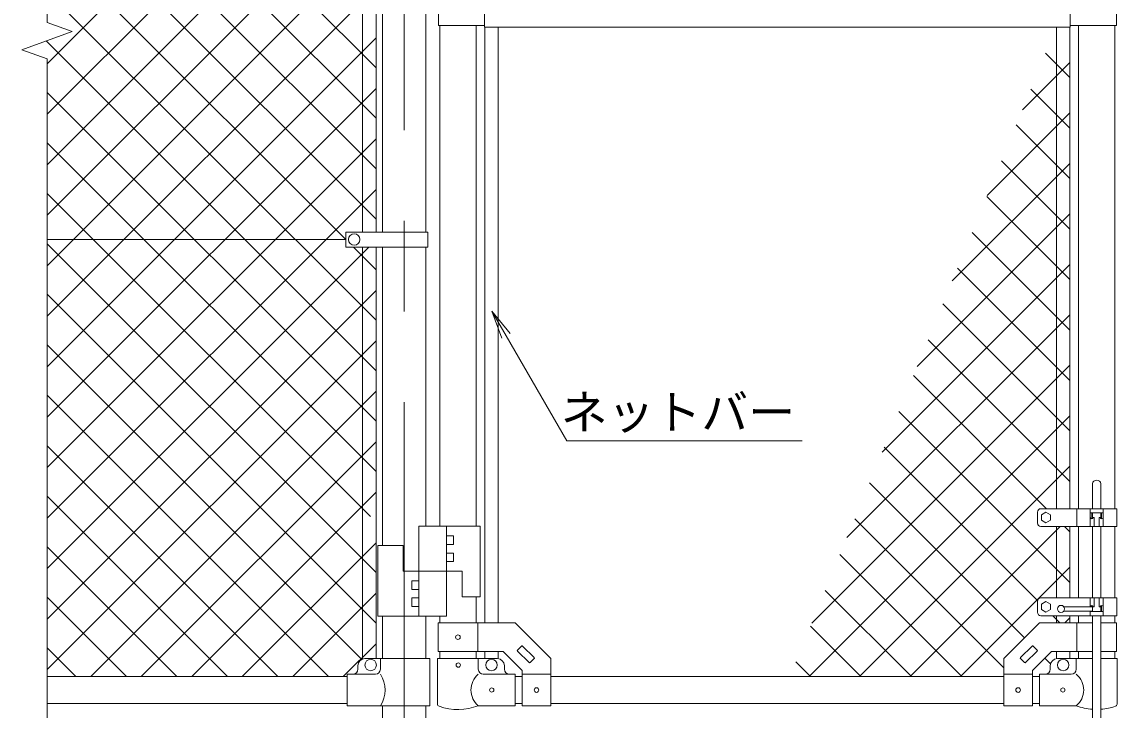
# Model space of a CAD drawing. Units: millimetres, scale not verified. Extents: x -4200 to 4200, y -2970 to 2970.
# Drawn here: x -51 to 1482, y -880 to 84 of the extents above; entities that cross this region are included whole.
import ezdxf
from ezdxf.enums import TextEntityAlignment as Align

# ---------------------------------------------------------------- set-up
doc = ezdxf.new("R2010")
doc.units = ezdxf.units.MM
doc.header["$LTSCALE"] = 20
doc.linetypes.add('USER1', pattern=[50.8, 31.75, -6.35, 6.35, -6.35])
for name, color, linetype, lineweight in [('0-0_D-STR-TXT', 7, 'Continuous', 9), ('0-4_D-BMK', 2, 'USER1', 13), ('0-5_D-STR1', 1, 'Continuous', 18), ('0-8_D-STR3', 3, 'Continuous', 13), ('0-9_D-STR-DIM', 7, 'Continuous', 9), ('0-B_D-STR2', 7, 'Continuous', 9)]:
    doc.layers.add(name, color=color, linetype=linetype, lineweight=lineweight)
doc.styles.add('ＭＳ ゴシック', font='')
doc.styles.get('ＭＳ ゴシック').set_extended_font_data('MS Gothic')

# ---------------------------------------------------------------- blocks, each defined once
blk = doc.blocks.new('MLeader7')
at = {"layer": '0-0_D-STR-TXT'}
blk.add_line((621.04, -358.51), (606.82, -320.54), dxfattribs=at)
for points in [[(632.59, -351.85), (606.82, -320.54), (626.82, -355.18)], [(626.82, -355.18), (711.76, -502.31), (1033.87, -502.31), (1041.07, -502.31)]]:
    blk.add_lwpolyline(points, dxfattribs=at)

msp = doc.modelspace()

# ---------------------------------------------------------------- linework, layer by layer
at = {"layer": '0-4_D-BMK'}
msp.add_line((484.22, 1583.71), (484.22, -1300.44), dxfattribs=at)
at = {"layer": '0-5_D-STR1'}
for p, q in [((453.97, 419.06), (453.97, -209.94)), ((514.47, 419.06), (514.47, -209.94)), ((533.97, 79.56), (533.97, -622.04)), ((584.77, 79.56), (584.77, -622.04)), ((1428.17, 79.56), (1428.17, -597.44)), ((1478.97, 79.56), (1478.97, -597.44)), ((453.97, -230.94), (453.97, -649.04)), ((514.47, -230.94), (514.47, -622.04)), ((1428.17, -622.44), (1428.17, -722.44)), ((1478.97, -622.44), (1478.97, -722.44)), ((584.77, -721.04), (584.77, -757.44)), ((453.97, -748.04), (453.97, -807.44)), ((514.47, -748.04), (514.47, -807.44)), ((533.97, -748.04), (533.97, -757.44)), ((1428.17, -747.44), (1428.17, -757.44)), ((1478.97, -747.44), (1478.97, -757.44)), ((533.97, -797.44), (533.97, -807.44)), ((584.77, -797.44), (584.77, -807.44)), ((1428.17, -797.44), (1428.17, -807.44)), ((1478.97, -797.44), (1478.97, -807.44)), ((404.22, -832.44), (-15.78, -832.44)), ((649.37, -832.44), (639.37, -832.44)), ((1323.57, -832.44), (689.37, -832.44)), ((1373.57, -832.44), (1363.57, -832.44)), ((404.22, -870.44), (-15.78, -870.44)), ((453.97, -873.44), (453.97, -1270.44)), ((514.47, -873.44), (514.47, -1270.44)), ((649.37, -870.44), (639.37, -870.44)), ((1323.57, -870.44), (689.37, -870.44)), ((1373.57, -870.44), (1363.57, -870.44))]:
    msp.add_line(p, q, dxfattribs=at)
at = {"layer": '0-8_D-STR3'}
for p, q in [((425.72, 419.06), (425.72, -209.94)), ((444.72, 419.06), (444.72, -209.94)), ((532.37, 129.56), (532.37, 79.56)), ((596.47, 132.06), (596.47, 77.06)), ((1416.47, 98.06), (1416.47, 77.06)), ((1481.07, 98.06), (1481.07, 79.56)), ((596.47, 79.56), (532.37, 79.56)), ((1416.47, 77.06), (596.47, 77.06)), ((596.87, 77.06), (596.87, -757.44)), ((615.87, 77.06), (615.87, -757.44)), ((1397.07, 77.06), (1397.07, -597.44)), ((1416.07, 77.06), (1416.07, -597.44)), ((1416.47, 79.56), (1481.07, 79.56)), ((402.22, -230.94), (402.22, -209.94)), ((402.22, -209.94), (517.02, -209.94)), ((517.02, -230.94), (517.02, -209.94)), ((402.22, -220.44), (-15.78, -220.44)), ((402.22, -230.94), (517.02, -230.94)), ((425.72, -230.94), (425.72, -808.07)), ((444.72, -230.94), (444.72, -807.44)), ((1447.57, -562.44), (1447.57, -597.44)), ((1459.57, -562.44), (1459.57, -597.44)), ((1481.57, -597.44), (1375.57, -597.44)), ((1425.56, -597.44), (1425.56, -622.44)), ((1444.56, -597.44), (1444.56, -622.44)), ((1462.57, -597.44), (1462.57, -622.44)), ((1481.57, -597.44), (1481.57, -622.44)), ((1370.57, -602.44), (1370.57, -617.44)), ((1382.57, -602.38), (1389.06, -606.14)), ((1389.06, -606.14), (1389.06, -613.64)), ((1462.57, -603.44), (1444.56, -603.44)), ((1446.86, -603.44), (1446.86, -611.76)), ((1447.57, -603.44), (1447.57, -611.51)), ((1448.57, -609.94), (1449.57, -609.94)), ((1450.07, -610.44), (1450.07, -622.44)), ((1457.07, -610.44), (1457.07, -622.44)), ((1457.57, -609.94), (1458.57, -609.94)), ((1459.57, -603.44), (1459.57, -611.51)), ((1460.27, -603.44), (1460.27, -609.94)), ((1460.27, -603.44), (1460.27, -611.76)), ((504.47, -622.04), (590.47, -622.04)), ((504.47, -622.04), (504.47, -748.04)), ((543.47, -622.04), (543.47, -748.04)), ((590.47, -622.04), (590.47, -721.04)), ((1481.57, -622.44), (1375.57, -622.44)), ((1397.07, -622.44), (1397.07, -722.44)), ((1416.07, -622.44), (1416.07, -722.44)), ((1447.57, -622.44), (1447.57, -722.44)), ((1459.57, -622.44), (1459.57, -722.44)), ((543.47, -635.54), (552.97, -635.54)), ((552.97, -635.54), (552.97, -647.54)), ((447.47, -649.04), (482.47, -649.04)), ((447.47, -649.04), (447.47, -748.04)), ((482.47, -649.04), (482.47, -685.04)), ((543.47, -647.54), (552.97, -647.54)), ((543.47, -659.54), (552.97, -659.54)), ((543.47, -671.54), (552.97, -671.54)), ((552.97, -659.54), (552.97, -671.54)), ((482.47, -685.04), (565.47, -685.04)), ((565.47, -685.04), (565.47, -721.04)), ((494.97, -710.54), (494.97, -698.54)), ((504.47, -698.54), (494.97, -698.54)), ((504.47, -710.54), (494.97, -710.54)), ((494.97, -734.54), (494.97, -722.54)), ((504.47, -722.54), (494.97, -722.54)), ((504.47, -734.54), (494.97, -734.54)), ((565.47, -721.04), (590.47, -721.04)), ((1370.57, -742.44), (1370.57, -727.44)), ((1481.57, -722.44), (1375.57, -722.44)), ((1382.57, -727.49), (1376.07, -731.24)), ((1376.07, -731.24), (1376.07, -738.75)), ((1389.06, -731.24), (1382.57, -727.49)), ((1447.57, -734.87), (1407.56, -734.87)), ((1444.56, -734.87), (1444.56, -722.44)), ((1446.86, -734.87), (1446.86, -733.13)), ((1447.57, -741.44), (1447.57, -733.37)), ((1447.57, -733.37), (1447.57, -736.51)), ((1448.57, -734.94), (1449.57, -734.94)), ((1450.07, -734.44), (1450.07, -722.44)), ((1457.07, -734.44), (1457.07, -722.44)), ((1457.57, -734.94), (1458.57, -734.94)), ((1459.57, -741.44), (1459.57, -733.37)), ((1459.57, -733.37), (1459.57, -736.51)), ((1460.27, -741.44), (1460.27, -733.13)), ((1460.27, -741.44), (1460.27, -734.94)), ((1462.57, -747.44), (1462.57, -722.44)), ((1481.57, -722.44), (1481.57, -747.44)), ((447.47, -748.04), (543.47, -748.04)), ((1481.57, -747.44), (1375.57, -747.44)), ((1376.07, -738.75), (1382.57, -742.5)), ((1397.07, -747.44), (1397.07, -757.44)), ((1447.57, -740.87), (1407.57, -740.87)), ((1416.07, -747.44), (1416.07, -757.44)), ((1444.56, -747.44), (1444.56, -740.87)), ((1462.57, -741.44), (1444.56, -741.44)), ((1446.86, -741.44), (1446.86, -740.87)), ((1447.57, -747.44), (1447.57, -950.44)), ((1459.57, -747.44), (1459.57, -950.44)), ((531.67, -797.44), (531.67, -757.44)), ((587.07, -797.44), (587.07, -757.44)), ((1425.87, -797.44), (1425.87, -757.44)), ((1481.27, -757.44), (1459.57, -757.44)), ((1481.27, -797.44), (1481.27, -757.44)), ((642.7, -795.43), (648.35, -789.78)), ((642.7, -796.85), (658.96, -813.11)), ((649.77, -789.78), (666.03, -806.04)), ((1363.16, -789.78), (1346.9, -806.04)), ((1370.23, -796.85), (1353.97, -813.11)), ((1370.23, -795.43), (1364.58, -789.78)), ((519.92, -807.44), (429.22, -807.44)), ((450.82, -807.44), (450.82, -822.44)), ((519.92, -807.44), (519.92, -873.44)), ((530.82, -807.44), (587.92, -807.44)), ((530.82, -807.44), (530.82, -871.13)), ((531.67, -797.44), (622.8, -797.44)), ((587.92, -807.44), (587.92, -822.44)), ((587.92, -807.44), (614.37, -807.44)), ((596.87, -797.44), (596.87, -807.44)), ((615.87, -797.44), (615.87, -807.56)), ((622.8, -797.44), (649.37, -824.01)), ((660.38, -813.11), (666.03, -807.45)), ((689.37, -873.69), (689.37, -807.44)), ((1323.57, -873.69), (1323.57, -807.44)), ((1352.55, -813.11), (1346.9, -807.45)), ((1390.13, -797.44), (1363.57, -824.01)), ((1447.57, -797.44), (1390.13, -797.44)), ((1397.07, -797.44), (1397.07, -807.56)), ((1425.02, -807.44), (1398.57, -807.44)), ((1416.07, -797.44), (1416.07, -807.44)), ((1447.57, -807.44), (1425.02, -807.44)), ((1425.02, -807.44), (1425.02, -822.44)), ((1481.27, -797.44), (1459.57, -797.44)), ((1482.12, -807.44), (1459.57, -807.44)), ((1482.12, -807.44), (1482.12, -871.13)), ((419.22, -817.44), (419.22, -822.44)), ((624.37, -822.44), (624.37, -817.44)), ((649.37, -873.69), (649.37, -824.01)), ((1363.57, -873.69), (1363.57, -824.01)), ((1388.57, -822.44), (1388.57, -817.44)), ((443.82, -829.44), (404.22, -829.44)), ((404.22, -829.44), (404.22, -873.44)), ((639.37, -829.44), (594.92, -829.44)), ((639.37, -873.44), (639.37, -829.44)), ((649.37, -829.19), (689.37, -829.19)), ((1363.57, -829.19), (1323.57, -829.19)), ((1373.57, -829.44), (1418.02, -829.44)), ((1373.57, -873.44), (1373.57, -829.44)), ((519.92, -873.44), (404.22, -873.44)), ((639.37, -873.44), (587.92, -873.44)), ((649.37, -873.69), (689.37, -873.69)), ((1363.57, -873.69), (1323.57, -873.69)), ((1373.57, -873.44), (1425.02, -873.44))]:
    msp.add_line(p, q, dxfattribs=at)
for points in [[(1389.06, -613.64), (1382.57, -617.4), (1376.07, -613.64), (1376.07, -606.14), (1382.57, -602.38)], [(1382.57, -742.5), (1389.06, -738.75), (1389.06, -731.24)], [(531.67, -757.44), (639.37, -757.44), (689.37, -807.44)], [(1447.57, -757.44), (1373.57, -757.44), (1323.57, -807.44)]]:
    msp.add_lwpolyline(points, dxfattribs=at)
for centre, radius in [((414.22, -220.44), 8), ((1403.57, -737.87), 5), ((559.37, -777.44), 3.25), ((437.22, -816.44), 8), ((606.37, -816.44), 8), ((1406.57, -816.44), 8), ((559.77, -816.44), 3), ((606.77, -851.44), 3), ((669.37, -851.44), 3.25), ((1343.57, -851.44), 3.25), ((1406.17, -851.44), 3)]:
    msp.add_circle(centre, radius, dxfattribs=at)
for centre, radius, start, end in [((1453.57, -563.54), 6.1, 10.38886, 169.61114), ((1375.57, -602.44), 5, 90, 180), ((1446.56, -609.77), 2.01, 184.89299, 355.10701), ((1449.57, -610.44), 0.5, 0, 90), ((1457.57, -610.44), 0.5, 90, 180), ((1460.57, -609.77), 2.01, 184.89299, 355.10701), ((1375.57, -617.44), 5, 180, 270), ((1375.57, -727.44), 5, 90, 180), ((1446.56, -735.11), 2.01, 4.89299, 175.10701), ((1449.57, -734.44), 0.5, 270, 0), ((1457.57, -734.44), 0.5, 180, 270), ((1460.57, -735.11), 2.01, 4.89299, 175.10701), ((1375.57, -742.44), 5, 180, 270), ((643.41, -796.14), 1, 135, 225), ((649.06, -790.48), 1, 45, 135), ((1363.87, -790.48), 1, 45, 135), ((1369.53, -796.14), 1, 315, 45), ((429.22, -817.44), 10, 90, 180), ((614.37, -817.44), 10, 0, 90), ((665.33, -806.75), 1, 315, 45), ((1347.6, -806.75), 1, 135, 225), ((1398.57, -817.44), 10, 90, 180), ((412.22, -822.44), 7, 270, 0), ((443.82, -822.44), 7, 270, 0), ((594.92, -822.44), 7, 180, 270), ((631.37, -822.44), 7, 180, 270), ((659.67, -812.4), 1, 225, 315), ((1353.26, -812.4), 1, 225, 315), ((1381.57, -822.44), 7, 270, 0), ((1418.02, -822.44), 7, 270, 0), ((416.6, -851.44), 40.68, 327.25964, 32.74036), ((606.11, -851.44), 28.55, 129.59418, 230.40582), ((1406.82, -851.44), 28.55, 309.59418, 50.40582), ((534.12, -871.13), 3.3, 180, 250.77949), ((559.37, -798.71), 80, 250.77949, 290.9084), ((1453.57, -798.71), 80, 249.0916, 265.69865), ((1478.82, -871.13), 3.3, 289.22051, 0), ((1453.57, -798.71), 80, 274.30109, 289.22051)]:
    msp.add_arc(centre, radius, start, end, dxfattribs=at)
at = {"layer": '0-9_D-STR-DIM'}
for p, q in [((-15.78, 1583.71), (-15.78, 83.78)), ((19.45, 70.96), (-15.78, 83.78)), ((-51.02, 45.31), (19.45, 70.96)), ((-15.78, 32.48), (-51.02, 45.31)), ((-15.78, 32.48), (-15.78, -1027.75))]:
    msp.add_line(p, q, dxfattribs=at)
at = {"layer": '0-B_D-STR2'}
for p, q in [((-15.78, 25.71), (444.72, 486.21)), ((444.72, 20.14), (-15.78, 480.64)), ((-15.78, -45), (444.72, 415.5)), ((444.72, -50.57), (-15.78, 409.93)), ((-15.78, -115.71), (444.19, 344.26)), ((444.72, -121.28), (-15.78, 339.22)), ((-15.78, -186.42), (444.72, 274.08)), ((444.72, -191.99), (-15.78, 268.51)), ((-15.78, -257.13), (440.39, 199.04)), ((402.22, -220.21), (-15.78, 197.8)), ((-15.78, -327.85), (444.72, 132.65)), ((444.72, -333.41), (-15.78, 127.09)), ((-15.78, -398.56), (444.72, 61.94)), ((444.72, -404.12), (-17.07, 57.66)), ((1382.04, 40.41), (1416.07, 6.38)), ((1416.07, 27.68), (1349.56, -38.83)), ((-15.78, -469.27), (444.72, -8.77)), ((444.72, -474.83), (-15.78, -14.33)), ((1361.48, -9.74), (1416.07, -64.33)), ((1416.07, -43.03), (1300.43, -158.67)), ((1340.92, -59.89), (1416.07, -135.04)), ((-15.78, -539.98), (444.72, -79.48)), ((444.72, -545.54), (-15.78, -85.04)), ((1416.07, -113.74), (1251.3, -278.51)), ((1320.36, -110.04), (1416.07, -205.75)), ((-15.78, -610.69), (444.72, -150.19)), ((436.91, -608.45), (-15.78, -155.76)), ((1299.8, -160.2), (1416.07, -276.46)), ((1416.07, -184.45), (1202.17, -398.34)), ((1279.24, -210.35), (1416.07, -347.17)), ((444.72, -686.97), (-15.78, -226.47)), ((-15.78, -681.4), (434.67, -230.94)), ((444.72, -262.7), (412.95, -230.94)), ((1415.29, -255.94), (1153.05, -518.18)), ((1258.68, -260.5), (1416.07, -417.88)), ((-15.78, -752.11), (444.72, -291.61)), ((444.72, -757.68), (-15.78, -297.18)), ((1238.12, -310.65), (1416.07, -488.59)), ((1416.07, -325.87), (1103.92, -638.02)), ((-15.78, -822.82), (444.72, -362.32)), ((424.8, -808.47), (-15.78, -367.89)), ((1217.57, -360.8), (1416.07, -559.3)), ((1416.07, -396.58), (1054.79, -757.86)), ((1197.01, -410.95), (1383.5, -597.44)), ((378.06, -832.44), (-15.78, -438.6)), ((45.3, -832.44), (444.72, -433.03)), ((1416.07, -467.3), (1050.92, -832.44)), ((1176.45, -461.1), (1416.07, -700.72)), ((116.01, -832.44), (444.72, -503.74)), ((307.35, -832.44), (-15.78, -509.31)), ((1155.89, -511.25), (1370.75, -726.11)), ((1416.07, -538.01), (1121.63, -832.44)), ((1135.33, -561.41), (1352.46, -778.54)), ((236.64, -832.44), (-15.78, -580.02)), ((186.73, -832.44), (444.72, -574.45)), ((1114.77, -611.56), (1323.57, -820.35)), ((1402.34, -622.44), (1192.34, -832.44)), ((1408.5, -622.44), (1416.07, -630.01)), ((165.93, -832.44), (-15.78, -650.73)), ((257.44, -832.44), (444.72, -645.16)), ((1094.21, -661.71), (1264.94, -832.44)), ((1416.07, -679.43), (1263.05, -832.44)), ((328.15, -832.44), (444.72, -715.87)), ((1073.65, -711.86), (1194.23, -832.44)), ((95.22, -832.44), (-15.78, -721.44)), ((1392.07, -747.44), (1402.07, -757.44)), ((1416.07, -750.14), (1408.76, -757.44)), ((1053.09, -762.01), (1123.52, -832.44)), ((24.51, -832.44), (-15.78, -792.15)), ((398.86, -832.44), (444.72, -786.58)), ((1032.53, -812.16), (1052.81, -832.44)), ((1380.75, -806.83), (1388.88, -814.96))]:
    msp.add_line(p, q, dxfattribs=at)

# ---------------------------------------------------------------- block references
at = {"layer": '0-0_D-STR-TXT'}
msp.add_blockref('MLeader7', (0, 0), dxfattribs=at)

# ---------------------------------------------------------------- texts
at = {"layer": '0-0_D-STR-TXT', "style": 'ＭＳ ゴシック'}
msp.add_text('ネットバー', height=48.09, dxfattribs=at).set_placement((703.24, -500.7), align=Align.BOTTOM_LEFT)

doc.saveas('drawing.dxf')
